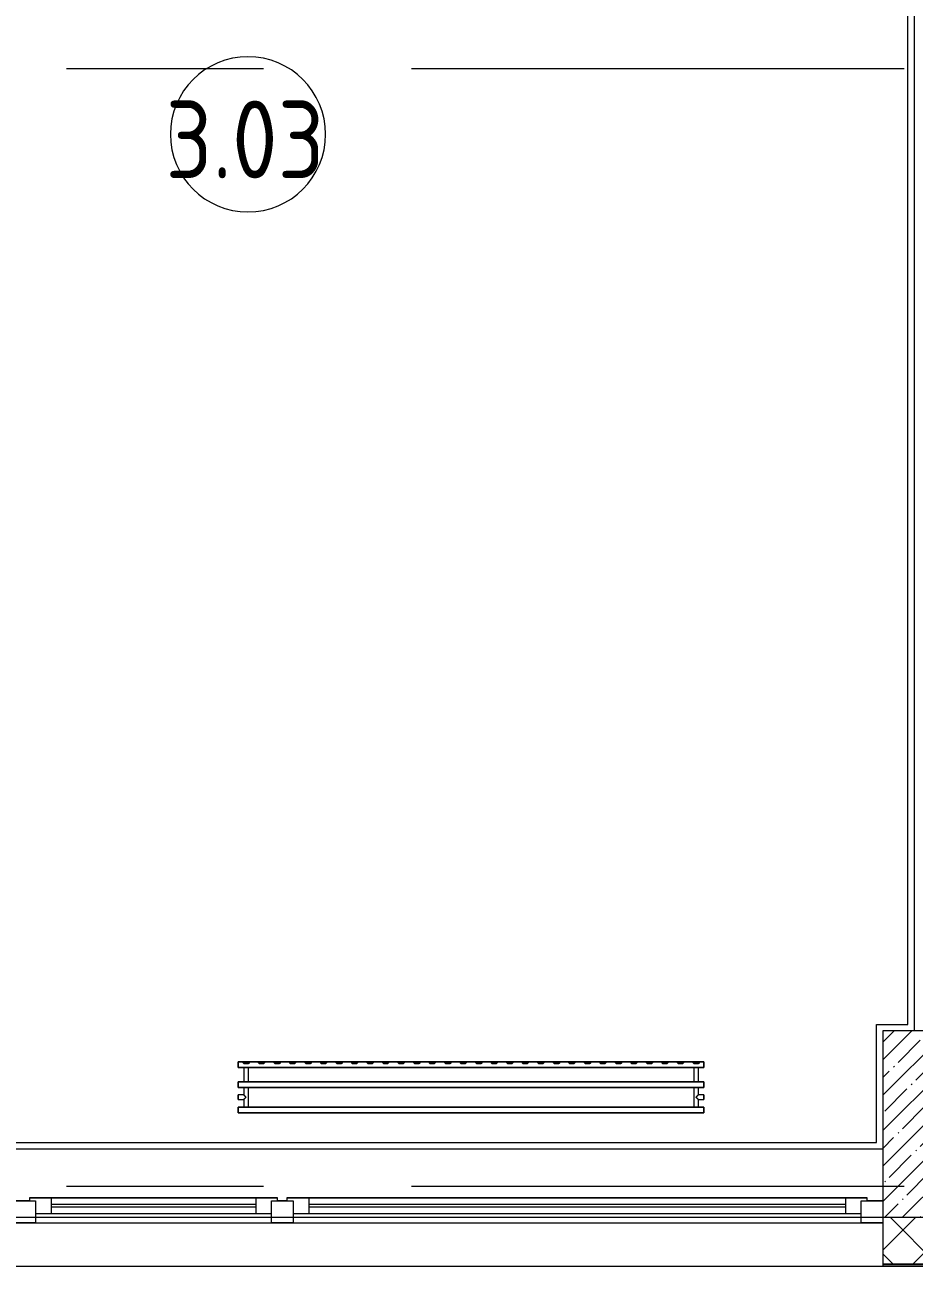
# Model space of a CAD drawing. Header units: millimetres. Extents: x 2623 to 211276, y -8553 to 29000.
# Drawn here: x 49763 to 52629, y -258 to 3741 of the extents above; entities that cross this region are included whole.
import ezdxf

# ---------------------------------------------------------------- set-up
doc = ezdxf.new("R2010")
doc.units = ezdxf.units.MM
doc.linetypes.add('Осевая', pattern=[3175, 635, -476.25, 1587.5, -476.25])
for name, color, linetype, lineweight in [('A-AREA-IDEN', 7, 'Continuous', 9), ('A-GLAZ', 7, 'Continuous', 9), ('A-WALL', 7, 'Continuous', 9), ('A-WALL-1', 7, 'Continuous', 13), ('I-WALL', 7, 'Continuous', 9), ('S-COLS', 7, 'Continuous', 9), ('Оси-2', 7, 'Осевая', 9)]:
    doc.layers.add(name, color=color, linetype=linetype, lineweight=lineweight)
doc.layers.add('A-FLOR-1', color=7, linetype='Continuous', lineweight=9, true_color=0xaaaaaa)
doc.layers.add('M-EQPM-1', color=7, linetype='Continuous', lineweight=9, true_color=0xaaaaaa)
doc.styles.add('GOST Common_5', font='GOST_Common.ttf', dxfattribs={"width": 0.9, "height": 250})

# ---------------------------------------------------------------- blocks, each defined once
blk = doc.blocks.new('BSC_Колонна _Прямоугольная - 600х600-V2-План монтажа стен и перегородок 3 этажа в осях 1-12')
at = {"layer": 'S-COLS'}
h = blk.add_hatch(dxfattribs=at)
h.set_pattern_fill('FP_6', color=256, style=0, pattern_type=2)
h.set_pattern_definition([(45, (-29509.74, -200), (-57.02463, 57.02463), []), (45, (-29452.72, -200), (-57.02463, 57.02463), [100.806, -20.161, 3.353, -16.808])])
h.paths.add_polyline_path([(-300, -300), (300, -300), (300, 300), (-300, 300), (-300, -251.1)])
for p, q in [((300, 300), (-300, 300)), ((-300, 300), (-300, -300)), ((300, -300), (300, 300)), ((-300, -300), (300, -300))]:
    blk.add_line(p, q, dxfattribs=at)
blk = doc.blocks.new('120_Окно_СКБ_2Ст - 120_Окно_СКБ_2Ст 2800х2500_створка_-22445922-План монтажа стен и перегородок 3 этажа в осях 1-12')
at = {"layer": 'A-GLAZ'}
for p, q in [((-1400, -127), (-1400, -57)), ((-1400, -57), (-1330, -57)), ((1400, -57), (-1400, -57)), ((-1330, -57), (-1330, -127)), ((500, -127), (500, -57)), ((500, -57), (570, -57)), ((570, -57), (570, -127)), ((1330, -127), (1330, -57)), ((1330, -57), (1400, -57)), ((1400, -57), (1400, -127)), ((500, -87), (-1330, -87)), ((-1330, -87), (-1330, -127)), ((-1280, -137), (-1280, -87)), ((-1280, -107), (450, -107)), ((450, -117), (-1280, -117)), ((450, -137), (450, -87)), ((500, -127), (500, -87)), ((1330, -87), (570, -87)), ((570, -87), (570, -127)), ((620, -137), (620, -87)), ((620, -107), (1280, -107)), ((1280, -117), (620, -117)), ((1280, -137), (1280, -87)), ((1330, -127), (1330, -87)), ((-1330, -127), (-1400, -127)), ((-1400, -127), (-1350, -127)), ((-1330, -127), (-1350, -127)), ((-1350, -127), (-1350, -137)), ((-1350, -137), (520, -137)), ((520, -137), (-1350, -137)), ((570, -127), (500, -127)), ((520, -127), (500, -127)), ((520, -127), (550, -127)), ((520, -137), (520, -127)), ((570, -127), (550, -127)), ((550, -127), (550, -137)), ((550, -137), (1350, -137)), ((1350, -137), (550, -137)), ((1400, -127), (1330, -127)), ((1350, -127), (1330, -127)), ((1350, -127), (1400, -127)), ((1350, -137), (1350, -127))]:
    blk.add_line(p, q, dxfattribs=at)
blk = doc.blocks.new('radiator_prado_classic_z_tip_30_po exemplyaru - Classic Z Тип 30-500-30677909-План монтажа стен и перегородок 3 этажа в осях 1-12')
at = {"layer": 'M-EQPM-1'}
for p, q in [((0, 228), (0, 210)), ((1500, 228), (0, 228)), ((0, 210), (0, 228)), ((0, 228), (12.5, 228)), ((0, 210), (1500, 210)), ((17.5, 210), (0, 210)), ((12.5, 228), (37.5, 228)), ((37.5, 228), (12.5, 228)), ((12.5, 228), (37.5, 228)), ((12.5, 228), (17.5, 223)), ((12.5, 228), (17.5, 223)), ((32.5, 223), (17.5, 223)), ((17.5, 223), (32.5, 223)), ((17.5, 210), (17.5, 164)), ((17.5, 210), (17.5, 164)), ((32.5, 210), (17.5, 210)), ((17.5, 210), (32.5, 210)), ((32.5, 210), (17.5, 210)), ((17.5, 210), (32.5, 210)), ((31.5, 210), (18.5, 210)), ((32.5, 223), (37.5, 228)), ((37.5, 228), (32.5, 223)), ((32.5, 164), (32.5, 210)), ((32.5, 164), (32.5, 210)), ((1467.5, 210), (32.5, 210)), ((37.5, 228), (62.5, 228)), ((62.5, 228), (87.5, 228)), ((87.5, 228), (62.5, 228)), ((62.5, 228), (87.5, 228)), ((62.5, 228), (67.5, 223)), ((62.5, 228), (67.5, 223)), ((82.5, 223), (67.5, 223)), ((67.5, 223), (82.5, 223)), ((82.5, 223), (87.5, 228)), ((87.5, 228), (82.5, 223)), ((87.5, 228), (112.5, 228)), ((112.5, 228), (137.5, 228)), ((137.5, 228), (112.5, 228)), ((112.5, 228), (137.5, 228)), ((112.5, 228), (117.5, 223)), ((112.5, 228), (117.5, 223)), ((132.5, 223), (117.5, 223)), ((117.5, 223), (132.5, 223)), ((132.5, 223), (137.5, 228)), ((137.5, 228), (132.5, 223)), ((137.5, 228), (162.5, 228)), ((162.5, 228), (187.5, 228)), ((187.5, 228), (162.5, 228)), ((162.5, 228), (187.5, 228)), ((162.5, 228), (167.5, 223)), ((162.5, 228), (167.5, 223)), ((182.5, 223), (167.5, 223)), ((167.5, 223), (182.5, 223)), ((182.5, 223), (187.5, 228)), ((187.5, 228), (182.5, 223)), ((187.5, 228), (212.5, 228)), ((212.5, 228), (237.5, 228)), ((237.5, 228), (212.5, 228)), ((212.5, 228), (237.5, 228)), ((212.5, 228), (217.5, 223)), ((212.5, 228), (217.5, 223)), ((232.5, 223), (217.5, 223)), ((217.5, 223), (232.5, 223)), ((232.5, 223), (237.5, 228)), ((237.5, 228), (232.5, 223)), ((237.5, 228), (262.5, 228)), ((262.5, 228), (287.5, 228)), ((287.5, 228), (262.5, 228)), ((262.5, 228), (287.5, 228)), ((262.5, 228), (267.5, 223)), ((262.5, 228), (267.5, 223)), ((282.5, 223), (267.5, 223)), ((267.5, 223), (282.5, 223)), ((282.5, 223), (287.5, 228)), ((287.5, 228), (282.5, 223)), ((287.5, 228), (312.5, 228)), ((312.5, 228), (337.5, 228)), ((337.5, 228), (312.5, 228)), ((312.5, 228), (337.5, 228)), ((312.5, 228), (317.5, 223)), ((312.5, 228), (317.5, 223)), ((332.5, 223), (317.5, 223)), ((317.5, 223), (332.5, 223)), ((332.5, 223), (337.5, 228)), ((337.5, 228), (332.5, 223)), ((337.5, 228), (362.5, 228)), ((362.5, 228), (387.5, 228)), ((387.5, 228), (362.5, 228)), ((362.5, 228), (387.5, 228)), ((362.5, 228), (367.5, 223)), ((362.5, 228), (367.5, 223)), ((382.5, 223), (367.5, 223)), ((367.5, 223), (382.5, 223)), ((382.5, 223), (387.5, 228)), ((387.5, 228), (382.5, 223)), ((387.5, 228), (412.5, 228)), ((412.5, 228), (437.5, 228)), ((437.5, 228), (412.5, 228)), ((412.5, 228), (437.5, 228)), ((412.5, 228), (417.5, 223)), ((412.5, 228), (417.5, 223)), ((432.5, 223), (417.5, 223)), ((417.5, 223), (432.5, 223)), ((432.5, 223), (437.5, 228)), ((437.5, 228), (432.5, 223)), ((437.5, 228), (462.5, 228)), ((462.5, 228), (487.5, 228)), ((487.5, 228), (462.5, 228)), ((462.5, 228), (487.5, 228)), ((462.5, 228), (467.5, 223)), ((462.5, 228), (467.5, 223)), ((482.5, 223), (467.5, 223)), ((467.5, 223), (482.5, 223)), ((482.5, 223), (487.5, 228)), ((487.5, 228), (482.5, 223)), ((487.5, 228), (512.5, 228)), ((512.5, 228), (537.5, 228)), ((537.5, 228), (512.5, 228)), ((512.5, 228), (537.5, 228)), ((512.5, 228), (517.5, 223)), ((512.5, 228), (517.5, 223)), ((532.5, 223), (517.5, 223)), ((517.5, 223), (532.5, 223)), ((532.5, 223), (537.5, 228)), ((537.5, 228), (532.5, 223)), ((537.5, 228), (562.5, 228)), ((562.5, 228), (587.5, 228)), ((587.5, 228), (562.5, 228)), ((562.5, 228), (587.5, 228)), ((562.5, 228), (567.5, 223)), ((562.5, 228), (567.5, 223)), ((582.5, 223), (567.5, 223)), ((567.5, 223), (582.5, 223)), ((582.5, 223), (587.5, 228)), ((587.5, 228), (582.5, 223)), ((587.5, 228), (612.5, 228)), ((612.5, 228), (637.5, 228)), ((637.5, 228), (612.5, 228)), ((612.5, 228), (637.5, 228)), ((612.5, 228), (617.5, 223)), ((612.5, 228), (617.5, 223)), ((632.5, 223), (617.5, 223)), ((617.5, 223), (632.5, 223)), ((632.5, 223), (637.5, 228)), ((637.5, 228), (632.5, 223)), ((637.5, 228), (662.5, 228)), ((662.5, 228), (687.5, 228)), ((687.5, 228), (662.5, 228)), ((662.5, 228), (687.5, 228)), ((662.5, 228), (667.5, 223)), ((662.5, 228), (667.5, 223)), ((682.5, 223), (667.5, 223)), ((667.5, 223), (682.5, 223)), ((682.5, 223), (687.5, 228)), ((687.5, 228), (682.5, 223)), ((687.5, 228), (712.5, 228)), ((712.5, 228), (737.5, 228)), ((737.5, 228), (712.5, 228)), ((712.5, 228), (737.5, 228)), ((712.5, 228), (717.5, 223)), ((712.5, 228), (717.5, 223)), ((732.5, 223), (717.5, 223)), ((717.5, 223), (732.5, 223)), ((732.5, 223), (737.5, 228)), ((737.5, 228), (732.5, 223)), ((737.5, 228), (762.5, 228)), ((762.5, 228), (787.5, 228)), ((787.5, 228), (762.5, 228)), ((762.5, 228), (787.5, 228)), ((762.5, 228), (767.5, 223)), ((762.5, 228), (767.5, 223)), ((782.5, 223), (767.5, 223)), ((767.5, 223), (782.5, 223)), ((782.5, 223), (787.5, 228)), ((787.5, 228), (782.5, 223)), ((787.5, 228), (812.5, 228)), ((812.5, 228), (837.5, 228)), ((837.5, 228), (812.5, 228)), ((812.5, 228), (837.5, 228)), ((812.5, 228), (817.5, 223)), ((812.5, 228), (817.5, 223)), ((832.5, 223), (817.5, 223)), ((817.5, 223), (832.5, 223)), ((832.5, 223), (837.5, 228)), ((837.5, 228), (832.5, 223)), ((837.5, 228), (862.5, 228)), ((862.5, 228), (887.5, 228)), ((887.5, 228), (862.5, 228)), ((862.5, 228), (887.5, 228)), ((862.5, 228), (867.5, 223)), ((862.5, 228), (867.5, 223)), ((882.5, 223), (867.5, 223)), ((867.5, 223), (882.5, 223)), ((882.5, 223), (887.5, 228)), ((887.5, 228), (882.5, 223)), ((887.5, 228), (912.5, 228)), ((912.5, 228), (937.5, 228)), ((937.5, 228), (912.5, 228)), ((912.5, 228), (937.5, 228)), ((912.5, 228), (917.5, 223)), ((912.5, 228), (917.5, 223)), ((932.5, 223), (917.5, 223)), ((917.5, 223), (932.5, 223)), ((932.5, 223), (937.5, 228)), ((937.5, 228), (932.5, 223)), ((937.5, 228), (962.5, 228)), ((962.5, 228), (987.5, 228)), ((987.5, 228), (962.5, 228)), ((962.5, 228), (987.5, 228)), ((962.5, 228), (967.5, 223)), ((962.5, 228), (967.5, 223)), ((982.5, 223), (967.5, 223)), ((967.5, 223), (982.5, 223)), ((982.5, 223), (987.5, 228)), ((987.5, 228), (982.5, 223)), ((987.5, 228), (1012.5, 228)), ((1012.5, 228), (1037.5, 228)), ((1037.5, 228), (1012.5, 228)), ((1012.5, 228), (1037.5, 228)), ((1012.5, 228), (1017.5, 223)), ((1012.5, 228), (1017.5, 223)), ((1032.5, 223), (1017.5, 223)), ((1017.5, 223), (1032.5, 223)), ((1032.5, 223), (1037.5, 228)), ((1037.5, 228), (1032.5, 223)), ((1037.5, 228), (1062.5, 228)), ((1062.5, 228), (1087.5, 228)), ((1087.5, 228), (1062.5, 228)), ((1062.5, 228), (1087.5, 228)), ((1062.5, 228), (1067.5, 223)), ((1062.5, 228), (1067.5, 223)), ((1082.5, 223), (1067.5, 223)), ((1067.5, 223), (1082.5, 223)), ((1082.5, 223), (1087.5, 228)), ((1087.5, 228), (1082.5, 223)), ((1087.5, 228), (1112.5, 228)), ((1112.5, 228), (1137.5, 228)), ((1137.5, 228), (1112.5, 228)), ((1112.5, 228), (1137.5, 228)), ((1112.5, 228), (1117.5, 223)), ((1112.5, 228), (1117.5, 223)), ((1132.5, 223), (1117.5, 223)), ((1117.5, 223), (1132.5, 223)), ((1132.5, 223), (1137.5, 228)), ((1137.5, 228), (1132.5, 223)), ((1137.5, 228), (1162.5, 228)), ((1162.5, 228), (1187.5, 228)), ((1187.5, 228), (1162.5, 228)), ((1162.5, 228), (1187.5, 228)), ((1162.5, 228), (1167.5, 223)), ((1162.5, 228), (1167.5, 223)), ((1182.5, 223), (1167.5, 223)), ((1167.5, 223), (1182.5, 223)), ((1182.5, 223), (1187.5, 228)), ((1187.5, 228), (1182.5, 223)), ((1187.5, 228), (1212.5, 228)), ((1212.5, 228), (1237.5, 228)), ((1237.5, 228), (1212.5, 228)), ((1212.5, 228), (1237.5, 228)), ((1212.5, 228), (1217.5, 223)), ((1212.5, 228), (1217.5, 223)), ((1232.5, 223), (1217.5, 223)), ((1217.5, 223), (1232.5, 223)), ((1232.5, 223), (1237.5, 228)), ((1237.5, 228), (1232.5, 223)), ((1237.5, 228), (1262.5, 228)), ((1262.5, 228), (1287.5, 228)), ((1287.5, 228), (1262.5, 228)), ((1262.5, 228), (1287.5, 228)), ((1262.5, 228), (1267.5, 223)), ((1262.5, 228), (1267.5, 223)), ((1282.5, 223), (1267.5, 223)), ((1267.5, 223), (1282.5, 223)), ((1282.5, 223), (1287.5, 228)), ((1287.5, 228), (1282.5, 223)), ((1287.5, 228), (1312.5, 228)), ((1312.5, 228), (1337.5, 228)), ((1337.5, 228), (1312.5, 228)), ((1312.5, 228), (1337.5, 228)), ((1312.5, 228), (1317.5, 223)), ((1312.5, 228), (1317.5, 223)), ((1332.5, 223), (1317.5, 223)), ((1317.5, 223), (1332.5, 223)), ((1332.5, 223), (1337.5, 228)), ((1337.5, 228), (1332.5, 223)), ((1337.5, 228), (1362.5, 228)), ((1387.5, 228), (1362.5, 228)), ((1362.5, 228), (1387.5, 228)), ((1362.5, 228), (1367.5, 223)), ((1362.5, 228), (1367.5, 223)), ((1363, 228), (1387.5, 228)), ((1382.5, 223), (1367.5, 223)), ((1367.5, 223), (1382.5, 223)), ((1382.5, 223), (1387.5, 228)), ((1387.5, 228), (1382.5, 223)), ((1387.5, 228), (1412.5, 228)), ((1412.5, 228), (1437.5, 228)), ((1437.5, 228), (1412.5, 228)), ((1412.5, 228), (1437.5, 228)), ((1412.5, 228), (1417.5, 223)), ((1412.5, 228), (1417.5, 223)), ((1432.5, 223), (1417.5, 223)), ((1417.5, 223), (1432.5, 223)), ((1432.5, 223), (1437.5, 228)), ((1437.5, 228), (1432.5, 223)), ((1437.5, 228), (1462.5, 228)), ((1462.5, 228), (1487.5, 228)), ((1487.5, 228), (1462.5, 228)), ((1462.5, 228), (1487.5, 228)), ((1462.5, 228), (1467.5, 223)), ((1462.5, 228), (1467.5, 223)), ((1482.5, 223), (1467.5, 223)), ((1467.5, 223), (1482.5, 223)), ((1467.5, 210), (1467.5, 164)), ((1467.5, 210), (1467.5, 164)), ((1482.5, 210), (1467.5, 210)), ((1467.5, 210), (1482.5, 210)), ((1482.5, 210), (1467.5, 210)), ((1467.5, 210), (1467.8, 210)), ((1467.8, 210), (1471.2, 210)), ((1481.5, 210), (1468.5, 210)), ((1471.2, 210), (1473.1, 210)), ((1473.1, 210), (1478.7, 210)), ((1478.7, 210), (1480.3, 210)), ((1480.3, 210), (1482.5, 210)), ((1482.5, 223), (1487.5, 228)), ((1487.5, 228), (1482.5, 223)), ((1482.5, 164), (1482.5, 210)), ((1482.5, 164), (1482.5, 210)), ((1500, 210), (1482.5, 210)), ((1487.5, 228), (1500, 228)), ((1500, 210), (1500, 228)), ((1500, 228), (1500, 210)), ((1500, 164), (0, 164)), ((0, 164), (0, 146)), ((0, 146), (0, 164)), ((0, 164), (17.5, 164)), ((32.5, 164), (17.5, 164)), ((17.5, 164), (32.5, 164)), ((32.5, 164), (17.5, 164)), ((17.5, 164), (32.5, 164)), ((18.5, 164), (31.5, 164)), ((32.5, 164), (1467.5, 164)), ((1482.5, 164), (1467.5, 164)), ((1467.5, 164), (1482.5, 164)), ((1482.2, 164), (1467.5, 164)), ((1467.5, 164), (1468.5, 164)), ((1468.5, 164), (1482.5, 164)), ((1468.5, 164), (1481.5, 164)), ((1482.5, 164), (1482.2, 164)), ((1482.5, 164), (1500, 164)), ((1500, 146), (1500, 164)), ((1500, 164), (1500, 146)), ((0, 146), (1500, 146)), ((17.5, 146), (0, 146)), ((17.5, 121.5), (0, 121.5)), ((17.5, 121.5), (0, 121.5)), ((0, 121.5), (0, 121.2)), ((0, 106.5), (0, 121.5)), ((0, 121.2), (0, 106.8)), ((0, 121.2), (0, 120.5)), ((0, 120.5), (0, 121.2)), ((0, 121.2), (0, 121.2)), ((0, 120.5), (0, 119.3)), ((0, 119.3), (0, 120.5)), ((17.5, 146), (17.5, 121.5)), ((17.5, 146), (17.5, 121.5)), ((17.5, 146), (32.5, 146)), ((32.5, 146), (17.5, 146)), ((17.5, 146), (32.5, 146)), ((32.5, 146), (17.5, 146)), ((31.5, 146), (18.5, 146)), ((32.5, 82), (32.5, 146)), ((32.5, 82), (32.5, 146)), ((1467.5, 146), (32.5, 146)), ((1467.5, 146), (1467.5, 82)), ((1467.5, 146), (1467.5, 82)), ((1467.5, 146), (1467.8, 146)), ((1482.5, 146), (1467.5, 146)), ((1467.5, 146), (1469.7, 146)), ((1482.5, 146), (1467.5, 146)), ((1467.8, 146), (1468.5, 146)), ((1468.5, 146), (1469.7, 146)), ((1481.5, 146), (1468.5, 146)), ((1469.7, 146), (1471.2, 146)), ((1469.7, 146), (1482.5, 146)), ((1471.2, 146), (1473.1, 146)), ((1473.1, 146), (1475, 146)), ((1475, 146), (1476.9, 146)), ((1476.9, 146), (1478.7, 146)), ((1478.7, 146), (1480.3, 146)), ((1480.3, 146), (1481.5, 146)), ((1481.5, 146), (1482.2, 146)), ((1482.2, 146), (1482.5, 146)), ((1482.5, 121.5), (1482.5, 146)), ((1482.5, 121.5), (1482.5, 146)), ((1500, 146), (1482.5, 146)), ((1500, 121.5), (1482.5, 121.5)), ((1500, 121.5), (1482.5, 121.5)), ((1500, 121.5), (1500, 106.5)), ((1500, 121.2), (1500, 121.5)), ((1500, 121.5), (1500, 121.2)), ((1500, 121.2), (1500, 121.5)), ((1500, 106.8), (1500, 121.2)), ((1500, 121.2), (1500, 106.8)), ((1500, 108.7), (1500, 121.2)), ((0, 119.3), (0, 117.8)), ((0, 117.8), (0, 119.3)), ((0, 117.8), (0, 115.9)), ((0, 115.9), (0, 117.8)), ((0, 115.9), (0, 114)), ((0, 114), (0, 115.9)), ((0, 114), (0, 112.1)), ((0, 112.1), (0, 114)), ((0, 112.1), (0, 110.2)), ((0, 110.2), (0, 112.1)), ((0, 110.2), (0, 108.7)), ((0, 108.7), (0, 110.2)), ((0, 108.7), (0, 106.8)), ((0, 106.8), (0, 108.7)), ((0, 106.8), (0, 106.5)), ((0, 106.8), (0, 106.8)), ((0, 106.5), (17.5, 106.5)), ((0, 106.5), (17.5, 106.5)), ((1500, 82), (0, 82)), ((0, 82), (0, 64)), ((0, 64), (0, 82)), ((0, 82), (17.5, 82)), ((17.5, 106.5), (17.5, 82)), ((17.5, 106.5), (17.5, 82)), ((32.5, 82), (17.5, 82)), ((17.5, 82), (32.5, 82)), ((32.5, 82), (17.5, 82)), ((17.5, 82), (32.5, 82)), ((18.5, 82), (31.5, 82)), ((32.5, 82), (1467.5, 82)), ((1467.8, 82), (1467.5, 82)), ((1467.5, 82), (1482.5, 82)), ((1482.5, 82), (1467.5, 82)), ((1467.5, 82), (1482.5, 82)), ((1482.5, 82), (1467.8, 82)), ((1468.5, 82), (1481.5, 82)), ((1482.5, 82), (1482.5, 106.5)), ((1482.5, 106.5), (1500, 106.5)), ((1482.5, 82), (1482.5, 106.5)), ((1482.5, 106.5), (1500, 106.5)), ((1482.5, 82), (1500, 82)), ((1500, 106.8), (1500, 108.7)), ((1500, 106.5), (1500, 106.8)), ((1500, 106.8), (1500, 106.5)), ((1500, 106.5), (1500, 106.8)), ((1500, 64), (1500, 82)), ((1500, 82), (1500, 64)), ((1500, 64), (0, 64)), ((0, 64), (1500, 64))]:
    blk.add_line(p, q, dxfattribs=at)
for points, knots in [([(17.8, 121.2), (17.7, 121.3), (17.7, 121.3), (17.5, 121.5), (17.5, 121.5), (17.5, 121.5)], [0.8571429, 0.8571429, 0.8571429, 0.8571429, 0.8928571, 0.9285714, 1, 1, 1, 1]), ([(17.5, 121.5), (17.5, 121.5), (17.5, 121.5), (17.7, 121.3), (17.7, 121.3), (17.8, 121.2)], [0, 0, 0, 0, 0.0714286, 0.1071429, 0.1428571, 0.1428571, 0.1428571, 0.1428571]), ([(17.5, 121.5), (17.5, 121.5), (17.5, 121.5), (17.7, 121.3), (17.7, 121.3), (17.8, 121.2)], [0, 0, 0, 0, 0.0714286, 0.1071429, 0.1428571, 0.1428571, 0.1428571, 0.1428571]), ([(25, 114), (24.5, 114.5), (23.6, 115.4), (22.4, 116.6), (21.6, 117.4), (21.1, 117.9), (20.8, 118.2), (20.5, 118.5), (20.2, 118.8), (19.8, 119.1), (19.6, 119.4), (19.3, 119.7), (19, 120), (18.7, 120.3), (18.5, 120.5), (18.3, 120.7), (18.1, 120.9), (17.9, 121.1), (17.8, 121.2), (17.7, 121.3), (17.5, 121.5), (17.5, 121.5), (17.5, 121.5)], [0, 0, 0, 0, 0.142857, 0.285714, 0.357143, 0.392857, 0.428571, 0.464286, 0.5, 0.535714, 0.571429, 0.607143, 0.642857, 0.678571, 0.714286, 0.75, 0.785714, 0.821429, 0.857143, 0.892857, 0.928571, 1, 1, 1, 1]), ([(17.8, 121.2), (17.8, 121.2), (17.9, 121.1), (18.1, 120.9), (18.3, 120.7), (18.5, 120.5), (18.7, 120.3), (19, 120), (19.3, 119.7), (19.6, 119.4), (19.8, 119.1), (20.3, 118.7), (20.7, 118.3), (21.1, 117.9), (21.6, 117.4), (22.4, 116.6), (23.1, 115.9), (23.6, 115.4)], [0.1428571, 0.1428571, 0.1428571, 0.1428571, 0.1785714, 0.2142857, 0.25, 0.2857143, 0.3214286, 0.3571429, 0.3928571, 0.4285714, 0.4642857, 0.5, 0.5714286, 0.6071429, 0.6428571, 0.7142857, 0.8571429, 0.8571429, 0.8571429, 0.8571429]), ([(1475, 114), (1475.5, 114.5), (1476.4, 115.4), (1477.6, 116.6), (1478.4, 117.4), (1478.9, 117.9), (1479.2, 118.2), (1479.5, 118.5), (1479.8, 118.8), (1480.1, 119.2), (1480.4, 119.4), (1480.7, 119.7), (1481, 120), (1481.3, 120.3), (1481.5, 120.5), (1481.7, 120.7), (1481.9, 120.9), (1482.1, 121.1), (1482.2, 121.2), (1482.3, 121.3), (1482.5, 121.5), (1482.5, 121.5), (1482.5, 121.5)], [0, 0, 0, 0, 0.142857, 0.285714, 0.357143, 0.392857, 0.428571, 0.464286, 0.5, 0.535714, 0.571429, 0.607143, 0.642857, 0.678571, 0.714286, 0.75, 0.785714, 0.821429, 0.857143, 0.892857, 0.928571, 1, 1, 1, 1]), ([(1481.5, 120.5), (1481.4, 120.4), (1481.3, 120.3), (1481, 120), (1480.7, 119.7), (1480.4, 119.4), (1480.1, 119.2), (1479.7, 118.7), (1479.3, 118.3), (1478.9, 117.9), (1478.4, 117.4), (1477.6, 116.6), (1476.9, 115.9), (1476.4, 115.4)], [0.2857143, 0.2857143, 0.2857143, 0.2857143, 0.3214286, 0.3571429, 0.3928571, 0.4285714, 0.4642857, 0.5, 0.5714286, 0.6071429, 0.6428571, 0.7142857, 0.8571429, 0.8571429, 0.8571429, 0.8571429]), ([(1482.5, 121.5), (1482.5, 121.5), (1482.5, 121.5), (1482.3, 121.3), (1482.3, 121.3), (1482.2, 121.2)], [0, 0, 0, 0, 0.0714286, 0.1071429, 0.1428571, 0.1428571, 0.1428571, 0.1428571]), ([(1482.5, 121.5), (1482.5, 121.5), (1482.5, 121.5), (1482.3, 121.3), (1482.3, 121.3), (1482.2, 121.2)], [0, 0, 0, 0, 0.0714286, 0.1071429, 0.1428571, 0.1428571, 0.1428571, 0.1428571]), ([(1482.2, 121.2), (1482.3, 121.3), (1482.3, 121.3), (1482.5, 121.5), (1482.5, 121.5), (1482.5, 121.5)], [0.8571429, 0.8571429, 0.8571429, 0.8571429, 0.8928571, 0.9285714, 1, 1, 1, 1]), ([(17.5, 106.5), (17.5, 106.5), (17.5, 106.5), (17.7, 106.7), (17.8, 106.8), (17.9, 106.9), (18.1, 107.1), (18.3, 107.3), (18.5, 107.5), (18.7, 107.7), (19, 108), (19.3, 108.3), (19.6, 108.6), (19.8, 108.9), (20.3, 109.3), (20.7, 109.7), (21.1, 110.1), (21.6, 110.6), (22.4, 111.4), (23.6, 112.6), (24.5, 113.5), (25, 114)], [0, 0, 0, 0, 0.071429, 0.107143, 0.142857, 0.178571, 0.214286, 0.25, 0.285714, 0.321429, 0.357143, 0.392857, 0.428571, 0.464286, 0.5, 0.571429, 0.607143, 0.642857, 0.714286, 0.857143, 1, 1, 1, 1]), ([(17.5, 106.5), (17.5, 106.5), (17.5, 106.5), (17.7, 106.7), (17.7, 106.7), (17.8, 106.8)], [0, 0, 0, 0, 0.0714286, 0.1071429, 0.1428571, 0.1428571, 0.1428571, 0.1428571]), ([(17.8, 106.8), (17.7, 106.7), (17.7, 106.7), (17.5, 106.5), (17.5, 106.5), (17.5, 106.5)], [0.8571429, 0.8571429, 0.8571429, 0.8571429, 0.8928571, 0.9285714, 1, 1, 1, 1]), ([(17.8, 106.8), (17.7, 106.7), (17.7, 106.7), (17.5, 106.5), (17.5, 106.5), (17.5, 106.5)], [0.8571429, 0.8571429, 0.8571429, 0.8571429, 0.8928571, 0.9285714, 1, 1, 1, 1]), ([(22.1, 111.1), (21.9, 110.9), (21.6, 110.6), (21.1, 110.1), (20.8, 109.8), (20.5, 109.5), (20.2, 109.2), (19.8, 108.9), (19.6, 108.6), (19.3, 108.3), (19, 108), (18.7, 107.7), (18.5, 107.5), (18.3, 107.3), (18.1, 107.1), (17.9, 106.9), (17.8, 106.8), (17.8, 106.8)], [0.2857143, 0.2857143, 0.2857143, 0.2857143, 0.3571429, 0.3928571, 0.4285714, 0.4642857, 0.5, 0.5357143, 0.5714286, 0.6071429, 0.6428571, 0.6785714, 0.7142857, 0.75, 0.7857143, 0.8214286, 0.8571429, 0.8571429, 0.8571429, 0.8571429]), ([(17.8, 106.8), (17.8, 106.8), (17.9, 106.9), (18.1, 107.1), (18.3, 107.3), (18.5, 107.5), (18.7, 107.7), (19, 108), (19.3, 108.3), (19.6, 108.6), (19.9, 108.8), (20.3, 109.3), (20.6, 109.6), (20.8, 109.8)], [0.1428571, 0.1428571, 0.1428571, 0.1428571, 0.1785714, 0.2142857, 0.25, 0.2857143, 0.3214286, 0.3571429, 0.3928571, 0.4285714, 0.4642857, 0.5, 0.5714286, 0.5714286, 0.5714286, 0.5714286]), ([(19.6, 119.4), (19.7, 119.3), (19.9, 119.2), (20.3, 118.7), (20.6, 118.4), (20.8, 118.2)], [0.4285714, 0.4285714, 0.4285714, 0.4285714, 0.4642857, 0.5, 0.5714286, 0.5714286, 0.5714286, 0.5714286]), ([(22.1, 116.9), (21.9, 117.1), (21.6, 117.4), (21.1, 117.9), (20.9, 118.1), (20.8, 118.2)], [0.2857143, 0.2857143, 0.2857143, 0.2857143, 0.3571429, 0.3928571, 0.4285714, 0.4285714, 0.4285714, 0.4285714]), ([(20.8, 118.2), (20.9, 118.1), (21.1, 117.9), (21.6, 117.4), (21.9, 117.1), (22.1, 116.9)], [0.5714286, 0.5714286, 0.5714286, 0.5714286, 0.6071429, 0.6428571, 0.7142857, 0.7142857, 0.7142857, 0.7142857]), ([(20.8, 109.8), (20.9, 109.9), (21.1, 110.1), (21.6, 110.6), (21.9, 110.9), (22.1, 111.1)], [0.5714286, 0.5714286, 0.5714286, 0.5714286, 0.6071429, 0.6428571, 0.7142857, 0.7142857, 0.7142857, 0.7142857]), ([(22.1, 111.1), (21.9, 110.9), (21.6, 110.6), (21.1, 110.1), (20.9, 109.9), (20.8, 109.8)], [0.2857143, 0.2857143, 0.2857143, 0.2857143, 0.3571429, 0.3928571, 0.4285714, 0.4285714, 0.4285714, 0.4285714]), ([(1482.5, 106.5), (1482.5, 106.5), (1482.5, 106.5), (1482.3, 106.7), (1482.2, 106.8), (1482.1, 106.9), (1481.9, 107.1), (1481.7, 107.3), (1481.5, 107.5), (1481.3, 107.7), (1481, 108), (1480.7, 108.3), (1480.4, 108.6), (1480.1, 108.8), (1479.7, 109.3), (1479.3, 109.7), (1478.9, 110.1), (1478.4, 110.6), (1477.6, 111.4), (1476.4, 112.6), (1475.5, 113.5), (1475, 114)], [0, 0, 0, 0, 0.071429, 0.107143, 0.142857, 0.178571, 0.214286, 0.25, 0.285714, 0.321429, 0.357143, 0.392857, 0.428571, 0.464286, 0.5, 0.571429, 0.607143, 0.642857, 0.714286, 0.857143, 1, 1, 1, 1]), ([(1476.4, 115.4), (1476.9, 115.9), (1477.6, 116.6), (1478.4, 117.4), (1478.9, 117.9), (1479.2, 118.2), (1479.5, 118.5), (1479.8, 118.8), (1480.1, 119.2), (1480.3, 119.3), (1480.4, 119.4)], [0.1428571, 0.1428571, 0.1428571, 0.1428571, 0.2857143, 0.3571429, 0.3928571, 0.4285714, 0.4642857, 0.5, 0.5357143, 0.5714286, 0.5714286, 0.5714286, 0.5714286]), ([(1479.2, 118.2), (1479.1, 118.1), (1478.9, 117.9), (1478.4, 117.4), (1478.1, 117.1), (1477.9, 116.9)], [0.5714286, 0.5714286, 0.5714286, 0.5714286, 0.6071429, 0.6428571, 0.7142857, 0.7142857, 0.7142857, 0.7142857]), ([(1477.9, 111.1), (1478.1, 110.9), (1478.4, 110.6), (1478.9, 110.1), (1479.2, 109.8), (1479.5, 109.5), (1479.8, 109.2), (1480.1, 108.8), (1480.4, 108.6), (1480.7, 108.3), (1481, 108), (1481.3, 107.7), (1481.5, 107.5), (1481.7, 107.3), (1481.9, 107.1), (1482.1, 106.9), (1482.2, 106.8), (1482.2, 106.8)], [0.2857143, 0.2857143, 0.2857143, 0.2857143, 0.3571429, 0.3928571, 0.4285714, 0.4642857, 0.5, 0.5357143, 0.5714286, 0.6071429, 0.6428571, 0.6785714, 0.7142857, 0.75, 0.7857143, 0.8214286, 0.8571429, 0.8571429, 0.8571429, 0.8571429]), ([(1477.9, 111.1), (1478.1, 110.9), (1478.4, 110.6), (1478.9, 110.1), (1479.2, 109.8), (1479.5, 109.5), (1479.8, 109.2), (1480.1, 108.8), (1480.4, 108.6), (1480.7, 108.3), (1481, 108), (1481.3, 107.7), (1481.5, 107.5), (1481.7, 107.3), (1481.9, 107.1), (1482.1, 106.9), (1482.2, 106.8), (1482.2, 106.8)], [0.2857143, 0.2857143, 0.2857143, 0.2857143, 0.3571429, 0.3928571, 0.4285714, 0.4642857, 0.5, 0.5357143, 0.5714286, 0.6071429, 0.6428571, 0.6785714, 0.7142857, 0.75, 0.7857143, 0.8214286, 0.8571429, 0.8571429, 0.8571429, 0.8571429]), ([(1482.2, 106.8), (1482.2, 106.8), (1482.1, 106.9), (1481.9, 107.1), (1481.7, 107.3), (1481.5, 107.5), (1481.3, 107.7), (1481, 108), (1480.7, 108.3), (1480.4, 108.6), (1480.1, 108.8), (1479.7, 109.3), (1479.3, 109.7), (1478.9, 110.1), (1478.4, 110.6), (1478.1, 110.9), (1477.9, 111.1)], [0.1428571, 0.1428571, 0.1428571, 0.1428571, 0.1785714, 0.2142857, 0.25, 0.2857143, 0.3214286, 0.3571429, 0.3928571, 0.4285714, 0.4642857, 0.5, 0.5714286, 0.6071429, 0.6428571, 0.7142857, 0.7142857, 0.7142857, 0.7142857]), ([(1480.4, 119.4), (1480.3, 119.3), (1480.1, 119.2), (1479.7, 118.7), (1479.4, 118.4), (1479.2, 118.2)], [0.4285714, 0.4285714, 0.4285714, 0.4285714, 0.4642857, 0.5, 0.5714286, 0.5714286, 0.5714286, 0.5714286]), ([(1482.2, 106.8), (1482.3, 106.7), (1482.3, 106.7), (1482.5, 106.5), (1482.5, 106.5), (1482.5, 106.5)], [0.8571429, 0.8571429, 0.8571429, 0.8571429, 0.8928571, 0.9285714, 1, 1, 1, 1]), ([(1482.2, 106.8), (1482.3, 106.7), (1482.3, 106.7), (1482.5, 106.5), (1482.5, 106.5), (1482.5, 106.5)], [0.8571429, 0.8571429, 0.8571429, 0.8571429, 0.8928571, 0.9285714, 1, 1, 1, 1]), ([(1482.5, 106.5), (1482.5, 106.5), (1482.5, 106.5), (1482.3, 106.7), (1482.3, 106.7), (1482.2, 106.8)], [0, 0, 0, 0, 0.0714286, 0.1071429, 0.1428571, 0.1428571, 0.1428571, 0.1428571])]:
    blk.add_open_spline(points, degree=3, knots=knots, dxfattribs=at)
for points in [[(20.8, 118.2), (20.7, 118.3), (20.5, 118.5), (20.2, 118.8), (19.9, 119.2), (19.6, 119.4), (19.3, 119.7), (19, 120), (18.7, 120.3), (18.5, 120.5), (18.3, 120.7), (18.1, 120.9), (17.9, 121.1), (17.8, 121.2), (17.8, 121.2)], [(17.8, 121.2), (17.8, 121.2), (17.9, 121.1), (18.1, 120.9), (18.3, 120.7), (18.5, 120.5), (18.7, 120.3), (19, 120), (19.3, 119.7), (19.5, 119.5), (19.6, 119.4)], [(1481.5, 120.5), (1481.4, 120.4), (1481.3, 120.3), (1481, 120), (1480.7, 119.7), (1480.5, 119.5), (1480.4, 119.4)], [(1480.4, 119.4), (1480.5, 119.5), (1480.7, 119.7), (1481, 120), (1481.3, 120.3), (1481.4, 120.4), (1481.5, 120.5)], [(1482.2, 121.2), (1482.2, 121.2), (1482.1, 121.1), (1481.9, 120.9), (1481.7, 120.7), (1481.6, 120.6), (1481.5, 120.5)], [(1482.2, 121.2), (1482.2, 121.2), (1482.1, 121.1), (1481.9, 120.9), (1481.7, 120.7), (1481.6, 120.6), (1481.5, 120.5)], [(1481.5, 120.5), (1481.6, 120.6), (1481.7, 120.7), (1481.9, 120.9), (1482.1, 121.1), (1482.2, 121.2), (1482.2, 121.2)], [(20.8, 109.8), (20.7, 109.7), (20.5, 109.5), (20.2, 109.2), (19.9, 108.8), (19.6, 108.6), (19.3, 108.3), (19, 108), (18.7, 107.7), (18.5, 107.5), (18.3, 107.3), (18.1, 107.1), (17.9, 106.9), (17.8, 106.8), (17.8, 106.8)], [(23.6, 115.4), (23.1, 115.9), (22.6, 116.4), (22.1, 116.9)], [(22.1, 116.9), (22.6, 116.4), (23.1, 115.9), (23.6, 115.4)], [(25, 114), (24.5, 113.5), (23.6, 112.6), (22.6, 111.6), (22.1, 111.1)], [(22.1, 111.1), (22.6, 111.6), (23.1, 112.1), (23.6, 112.6)], [(23.6, 112.6), (23.1, 112.1), (22.6, 111.6), (22.1, 111.1)], [(25, 114), (24.5, 114.5), (24, 115), (23.6, 115.4)], [(23.6, 115.4), (24, 115), (24.5, 114.5), (25, 114)], [(23.6, 115.4), (24, 115), (24.5, 114.5), (25, 114)], [(23.6, 112.6), (24, 113), (24.5, 113.5), (25, 114)], [(25, 114), (24.5, 113.5), (24, 113), (23.6, 112.6)], [(1476.4, 115.4), (1476, 115), (1475.5, 114.5), (1475, 114)], [(1476.4, 115.4), (1476, 115), (1475.5, 114.5), (1475, 114)], [(1475, 114), (1475.5, 114.5), (1476, 115), (1476.4, 115.4)], [(1475, 114), (1475.5, 113.5), (1476.4, 112.6), (1477.4, 111.6), (1477.9, 111.1)], [(1475, 114), (1475.5, 113.5), (1476.4, 112.6), (1477.4, 111.6), (1477.9, 111.1)], [(1477.9, 111.1), (1477.4, 111.6), (1476.4, 112.6), (1475.5, 113.5), (1475, 114)], [(1477.9, 116.9), (1477.4, 116.4), (1476.9, 115.9), (1476.4, 115.4)]]:
    blk.add_open_spline(points, degree=3, dxfattribs=at)
blk = doc.blocks.new('Марка_Помещения - Номер-25198446-План монтажа стен и перегородок 3 этажа в осях 1-12')
at = {"layer": 'A-AREA-IDEN'}
for start, end in [(360, 180), (180, 360)]:
    blk.add_arc((0, 0), 2.5, start, end, dxfattribs=at)

msp = doc.modelspace()

# ---------------------------------------------------------------- hatches: boundary and pattern name
at = {"layer": 'A-WALL'}
h = msp.add_hatch(dxfattribs=at)
h.set_pattern_fill('FP_12', color=256, style=0, pattern_type=2)
h.set_pattern_definition([(45, (23318.38, 0), (-70.71068, 70.71068), []), (135, (23318.38, 0), (-70.71068, -70.71068), [])])
h.paths.add_polyline_path([(61308.4, -250), (61606, -250), (61606, -100), (60741.4, -100), (60741.4, -250)])
h.paths.add_polyline_path([(59841.4, -250), (59841.4, -100), (59288.4, -100), (59288.4, -250), (59358, -250)])
h.paths.add_polyline_path([(56928.4, -250), (57188.4, -250), (57188.4, -100), (56328.4, -100), (56328.4, -250), (56789.8, -250)])
h.paths.add_polyline_path([(55428.4, -250), (55428.4, -100), (54201.2, -100), (54201.2, -250), (54221.7, -250)])
h.paths.add_polyline_path([(52528.1, -250), (53301.2, -250), (53301.2, -100), (52528.1, -100)])
h.paths.add_polyline_path([(49085.3, -250), (49728.1, -250), (49728.1, -100), (48128.4, -100), (48128.4, -250)])
h.paths.add_polyline_path([(46028.4, -250), (46028.4, -100), (44928.4, -100), (44928.4, -250), (45828.4, -250)])
h.paths.add_polyline_path([(44028.4, -250), (44028.4, -100), (42678.4, -100), (42678.4, -250), (43949, -250)])
h.paths.add_polyline_path([(40578.4, -250), (40578.4, -100), (39828.4, -100), (39828.4, -250), (40096.7, -250)])
h.paths.add_polyline_path([(38178.4, -250), (38928.4, -250), (38928.4, -100), (38178.4, -100)])
h.paths.add_polyline_path([(36078.4, -250), (36078.4, -100), (35328.4, -100), (35328.4, -250)])
h.paths.add_polyline_path([(34428.4, -250), (34428.4, -100), (33678.1, -100), (33678.1, -250)])
h.paths.add_polyline_path([(31578.1, -250), (31578.1, -100), (30148.4, -100), (30148.4, -250), (31108.1, -250)])
h.paths.add_polyline_path([(27048.4, -250), (27048.4, -100), (23058.4, -100), (23058.4, -250), (25971.8, -250)])

# ---------------------------------------------------------------- linework, layer by layer
at = {"layer": 'A-FLOR-1'}
for p, q in [((52609.1, 520), (52609.1, 6800)), ((52508.1, 140), (52508.1, 520)), ((52508.1, 520), (52609.1, 520)), ((49498.4, 140), (52508.1, 140))]:
    msp.add_line(p, q, dxfattribs=at)
at = {"layer": 'A-WALL'}
for p, q in [((49728.1, -100), (52528.1, -100)), ((52528.1, -100), (52528.1, -258)), ((23050.4, -258), (53301.2, -258))]:
    msp.add_line(p, q, dxfattribs=at)
at = {"layer": 'A-WALL-1'}
for p, q in [((52528.1, -250), (53301.2, -250)), ((52528.1, -253), (53301.2, -253))]:
    msp.add_line(p, q, dxfattribs=at)
at = {"layer": 'I-WALL'}
for p, q in [((52629.1, 6820), (52629.1, 500)), ((49478.4, 120), (52528.1, 120))]:
    msp.add_line(p, q, dxfattribs=at)
at = {"layer": 'Оси-2'}
for p, q in [((21322.9, 3600), (59578.4, 3600)), ((21322.9, 0), (59578.4, 0))]:
    msp.add_line(p, q, dxfattribs=at)

# ---------------------------------------------------------------- block references
at = {"layer": 'A-AREA-IDEN', "xscale": 99.99999999999993, "yscale": 99.99999999999993, "zscale": 99.99999999999993}
msp.add_blockref('Марка_Помещения - Номер-25198446-План монтажа стен и перегородок 3 этажа в осях 1-12', (50482.5, 3388), dxfattribs=at)
at = {"layer": 'A-GLAZ', "rotation": 180}
msp.add_blockref('120_Окно_СКБ_2Ст - 120_Окно_СКБ_2Ст 2800х2500_створка_-22445922-План монтажа стен и перегородок 3 этажа в осях 1-12', (51128.1, -175), dxfattribs=at)
at = {"layer": 'M-EQPM-1'}
msp.add_blockref('radiator_prado_classic_z_tip_30_po exemplyaru - Classic Z Тип 30-500-30677909-План монтажа стен и перегородок 3 этажа в осях 1-12', (50451.1, 172), dxfattribs=at)
at = {"layer": 'S-COLS'}
msp.add_blockref('BSC_Колонна _Прямоугольная - 600х600-V2-План монтажа стен и перегородок 3 этажа в осях 1-12', (52828.1, 200), dxfattribs=at)

# ---------------------------------------------------------------- texts
at = {"layer": 'A-AREA-IDEN', "insert": (50216.8, 3496.5), "char_height": 250, "width": 663.797, "attachment_point": 1, "style": 'GOST Common_5'}
msp.add_mtext('3.03', dxfattribs=at)

doc.saveas('drawing.dxf')
